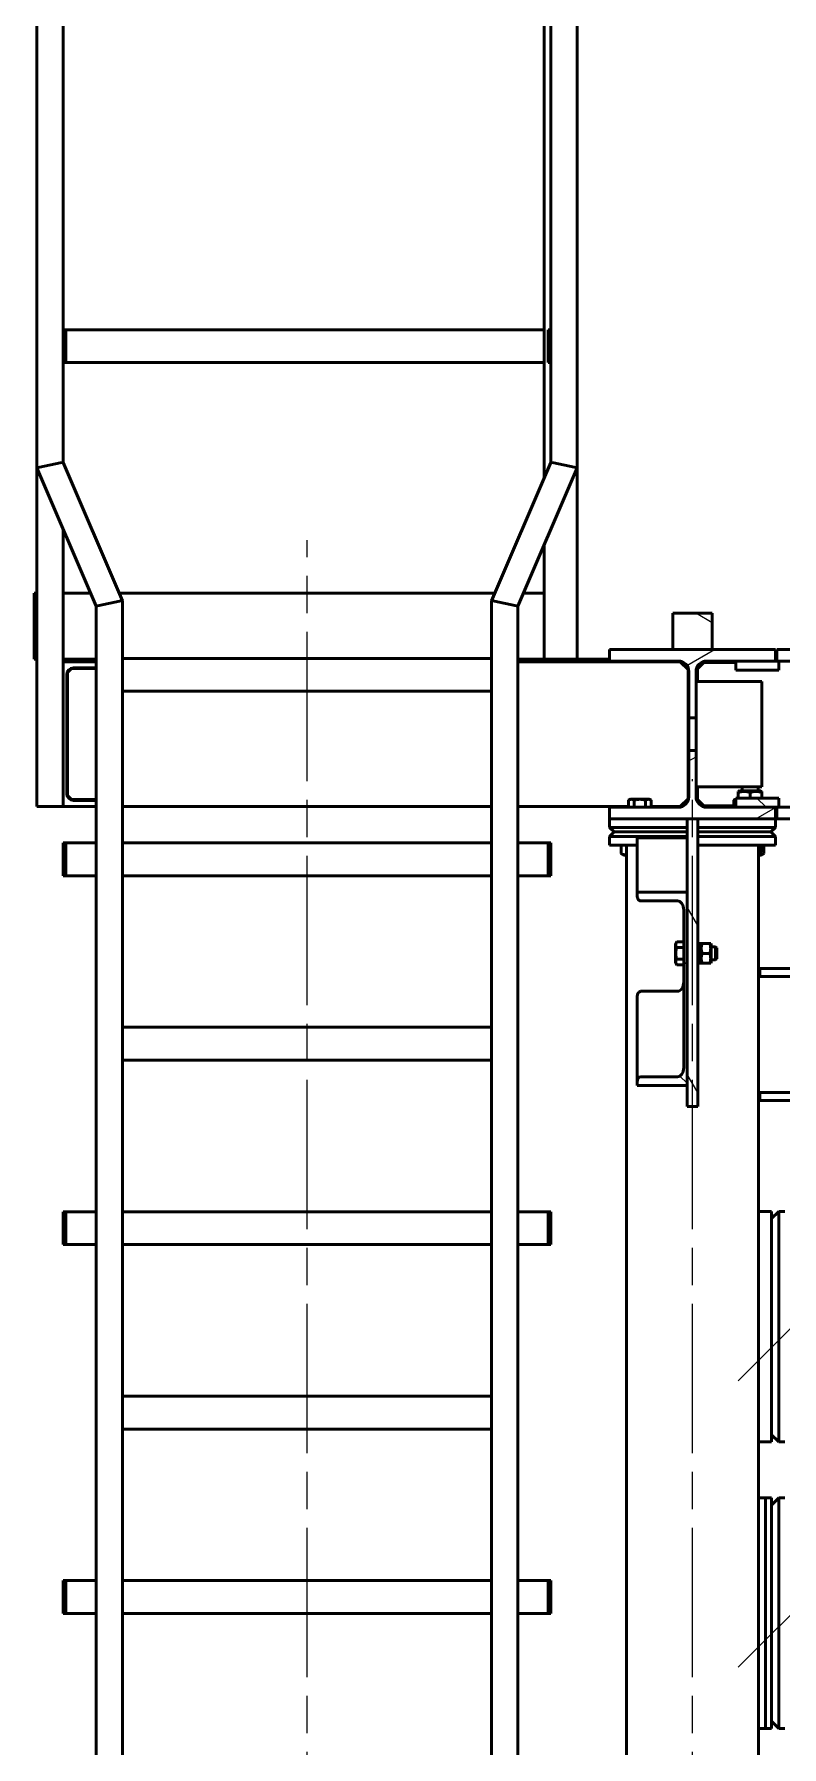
# Model space of a CAD drawing. Header units: millimetres. Extents: x 0 to 25230, y 0 to 17820.
# Drawn here: x 9202 to 10052, y 5060 to 7010 of the extents above; entities that cross this region are included whole.
import ezdxf

# ---------------------------------------------------------------- set-up
doc = ezdxf.new("R2010")
doc.units = ezdxf.units.MM
doc.header["$LTSCALE"] = 30
doc.linetypes.add('CHAIN', pattern=[0.7087, 0.4724, -0.0591, 0.1181, -0.0591])
for name, color, linetype, lineweight in [('Видимый контур (ГОСТ)', 7, 'Continuous', 50), ('Осевая линия (ГОСТ)', 7, 'Continuous', 25), ('Штриховка (ГОСТ)', 7, 'Continuous', 18)]:
    doc.layers.add(name, color=color, linetype=linetype, lineweight=lineweight)
pattern_1 = [(30, (0, 0), (-47.625, 82.4889), [])]
pattern_2 = [(150.0002, (0, 0), (-47.62465, -82.4891), [])]
pattern_3 = [(45, (0, 0), (-67.3519, 67.3519), [])]
pattern_4 = [(135.0002, (0, 0), (-67.3517, -67.3522), [])]
pattern_5 = [(120.0002, (0, 0), (-82.4888, -47.62525), [])]

msp = doc.modelspace()

# ---------------------------------------------------------------- hatches: boundary and pattern name
at = {"layer": 'Штриховка (ГОСТ)'}
h = msp.add_hatch(dxfattribs=at)
h.set_pattern_fill('ANSI31', color=256, scale=762, angle=75.0001754, style=0)
h.set_pattern_definition(pattern_5)
h.paths.add_polyline_path([(9234.5538, 6636.1934), (9237.5538, 6636.1934), (9237.5538, 6673.6934), (9234.5538, 6673.6934)])
h = msp.add_hatch(dxfattribs=at)
h.set_pattern_fill('ANSI31', color=256, scale=762, angle=75.0001754, style=0)
h.set_pattern_definition(pattern_5)
h.paths.add_polyline_path([(9786.5538, 6673.6934), (9786.5538, 6636.1934), (9789.5538, 6636.1934), (9789.5538, 6673.6934)])
h = msp.add_hatch(dxfattribs=at)
h.set_pattern_fill('ANSI31', color=256, scale=762, angle=105.0002455, style=0)
h.set_pattern_definition(pattern_2)
h.paths.add_polyline_path([(9928.3042, 6309.5684), (9973.3042, 6309.5684), (9973.3042, 6350.8184), (9928.3042, 6350.8184)])
h = msp.add_hatch(dxfattribs=at)
h.set_pattern_fill('ANSI31', color=256, scale=762, angle=-14.9999778, style=0)
h.set_pattern_definition(pattern_1)
edge = h.paths.add_edge_path()
edge.add_line((9946.6792, 6231.9434), (9954.9292, 6231.9434))
edge.add_line((9954.9292, 6231.9434), (9954.9292, 6284.4434))
edge.add_ellipse((9966.9292, 6284.4434), major_axis=(0, 12), ratio=1, start_angle=0, end_angle=90, ccw=False)
edge.add_line((9966.9292, 6296.4434), (10000.3042, 6296.4434))
edge.add_line((10000.3042, 6296.4434), (10045.3042, 6296.4434))
edge.add_line((10045.3042, 6296.4434), (10045.3042, 6309.5684))
edge.add_line((10045.3042, 6309.5684), (9856.3042, 6309.5684))
edge.add_line((9856.3042, 6309.5684), (9856.3042, 6296.4434))
edge.add_line((9856.3042, 6296.4434), (9934.6792, 6296.4434))
edge.add_ellipse((9934.6792, 6284.4434), major_axis=(12, 0), ratio=1, start_angle=0, end_angle=90, ccw=False)
edge.add_line((9946.6792, 6284.4434), (9946.6792, 6231.9434))
h = msp.add_hatch(dxfattribs=at)
h.set_pattern_fill('ANSI31', color=256, scale=762, style=0)
h.set_pattern_definition(pattern_3)
h.paths.add_polyline_path([(10000.3042, 6296.4434), (10000.3042, 6285.9434), (10049.0542, 6285.9434), (10049.0542, 6296.4434), (10045.3042, 6296.4434)])
h = msp.add_hatch(dxfattribs=at)
h.set_pattern_fill('ANSI31', color=256, scale=762, angle=-14.9999778, style=0)
h.set_pattern_definition(pattern_1)
edge = h.paths.add_edge_path()
edge.add_line((10045.3042, 6116.8184), (10045.3042, 6129.9434))
edge.add_line((10045.3042, 6129.9434), (10000.3042, 6129.9434))
edge.add_line((10000.3042, 6129.9434), (9966.9292, 6129.9434))
edge.add_ellipse((9966.9292, 6141.9434), major_axis=(-12, 0), ratio=1, start_angle=0, end_angle=90, ccw=False)
edge.add_line((9954.9292, 6141.9434), (9954.9292, 6194.4434))
edge.add_line((9954.9292, 6194.4434), (9946.6792, 6194.4434))
edge.add_line((9946.6792, 6194.4434), (9946.6792, 6141.9434))
edge.add_ellipse((9934.6792, 6141.9434), major_axis=(0, -12), ratio=1, start_angle=0, end_angle=90, ccw=False)
edge.add_line((9934.6792, 6129.9434), (9856.3042, 6129.9434))
edge.add_line((9856.3042, 6129.9434), (9856.3042, 6116.8184))
edge.add_line((9856.3042, 6116.8184), (9944.8042, 6116.8184))
edge.add_line((9944.8042, 6116.8184), (9956.8042, 6116.8184))
edge.add_line((9956.8042, 6116.8184), (10045.3042, 6116.8184))
h = msp.add_hatch(dxfattribs=at)
h.set_pattern_fill('ANSI31', color=256, scale=762, angle=90.0002105, style=0)
h.set_pattern_definition(pattern_4)
h.paths.add_polyline_path([(10000.3042, 6140.4434), (10000.3042, 6129.9434), (10045.3042, 6129.9434), (10049.0542, 6129.9434), (10049.0542, 6140.4434)])
h = msp.add_hatch(dxfattribs=at)
h.set_pattern_fill('ANSI31', color=256, scale=762, angle=75.0001754, style=0)
h.set_pattern_definition(pattern_5)
h.paths.add_polyline_path([(9956.8042, 5789.0684), (9956.8042, 6116.8184), (9944.8042, 6116.8184), (9944.8042, 5789.0684)])
h = msp.add_hatch(dxfattribs=at)
h.set_pattern_fill('ANSI31', color=256, scale=762, angle=-14.9999778, style=0)
h.set_pattern_definition(pattern_1)
h.paths.add_polyline_path([(9234.5538, 6051.9434), (9237.5538, 6051.9434), (9237.5538, 6089.4434), (9234.5538, 6089.4434)])
h = msp.add_hatch(dxfattribs=at)
h.set_pattern_fill('ANSI31', color=256, scale=762, angle=-14.9999778, style=0)
h.set_pattern_definition(pattern_1)
h.paths.add_polyline_path([(9786.5538, 6089.4434), (9786.5538, 6051.9434), (9789.5538, 6051.9434), (9789.5538, 6089.4434)])
h = msp.add_hatch(dxfattribs=at)
h.set_pattern_fill('ANSI31', color=256, scale=762, angle=90.0002105, style=0)
h.set_pattern_definition(pattern_4)
edge = h.paths.add_edge_path()
edge.add_line((9940.9042, 6012.825), (9940.9042, 5833.5723))
edge.add_ellipse((9933.7792, 5833.5723), major_axis=(0, -10.4472), ratio=0.68199836, start_angle=0, end_angle=90, ccw=False)
edge.add_line((9933.7792, 5823.1251), (9891.9292, 5823.1251))
edge.add_ellipse((9891.9292, 5817.0767), major_axis=(0, -6.0484), ratio=0.68199836, start_angle=180, end_angle=270)
edge.add_line((9887.8042, 5817.0767), (9887.8042, 5813.2277))
edge.add_line((9887.8042, 5813.2277), (9944.8042, 5813.2277))
edge.add_line((9944.8042, 5813.2277), (9944.8042, 5910.4771))
edge.add_line((9944.8042, 5910.4771), (9944.8042, 5956.119))
edge.add_line((9944.8042, 5956.119), (9944.8042, 5970.2011))
edge.add_line((9944.8042, 5970.2011), (9944.8042, 5971.119))
edge.add_line((9944.8042, 5971.119), (9944.8042, 6033.1696))
edge.add_line((9944.8042, 6033.1696), (9887.8042, 6033.1696))
edge.add_line((9887.8042, 6033.1696), (9887.8042, 6029.3206))
edge.add_ellipse((9891.9292, 6029.3206), major_axis=(0, 6.0484), ratio=0.68199836, start_angle=90, end_angle=180)
edge.add_line((9891.9292, 6023.2722), (9933.7792, 6023.2722))
edge.add_ellipse((9933.7792, 6012.825), major_axis=(0, 10.4472), ratio=0.68199836, start_angle=270, end_angle=360, ccw=False)
h = msp.add_hatch(dxfattribs=at)
h.set_pattern_fill('ANSI31', color=256, scale=762, angle=105.0002455, style=0)
h.set_pattern_definition(pattern_2)
h.paths.add_polyline_path([(9234.5538, 5631.9434), (9237.5538, 5631.9434), (9237.5538, 5669.4434), (9234.5538, 5669.4434)])
h = msp.add_hatch(dxfattribs=at)
h.set_pattern_fill('ANSI31', color=256, scale=762, angle=105.0002455, style=0)
h.set_pattern_definition(pattern_2)
h.paths.add_polyline_path([(9786.5538, 5669.4434), (9786.5538, 5631.9434), (9789.5538, 5631.9434), (9789.5538, 5669.4434)])
h = msp.add_hatch(dxfattribs=at)
h.set_pattern_fill('ANSI31', color=256, scale=762, style=0)
h.set_pattern_definition(pattern_3)
h.paths.add_polyline_path([(9234.5538, 5211.9434), (9237.5538, 5211.9434), (9237.5538, 5249.4434), (9234.5538, 5249.4434)])
h = msp.add_hatch(dxfattribs=at)
h.set_pattern_fill('ANSI31', color=256, scale=762, style=0)
h.set_pattern_definition(pattern_3)
h.paths.add_polyline_path([(9786.5538, 5249.4434), (9786.5538, 5211.9434), (9789.5538, 5211.9434), (9789.5538, 5249.4434)])

# ---------------------------------------------------------------- linework, layer by layer
at = {"layer": 'Видимый контур (ГОСТ)'}
for p, q in [((9204.5542, 7123.6934), (9204.5542, 6516.4876)), ((9819.5538, 7123.6934), (9819.5538, 6516.4896)), ((9819.5542, 6298.6934), (9819.5542, 7123.6934)), ((9234.5542, 7086.1934), (9234.5542, 6673.6934)), ((9782.0542, 6673.6934), (9782.0542, 7086.1934)), ((9789.5538, 7086.1934), (9789.5538, 6673.6934)), ((9237.5538, 6673.6934), (9234.5538, 6673.6934)), ((9234.5538, 6673.6934), (9234.5538, 6636.1934)), ((9782.0542, 6673.6934), (9237.5538, 6673.6934)), ((9237.5538, 6636.1934), (9237.5538, 6673.6934)), ((9782.0542, 6670.3184), (9782.0542, 6673.6934)), ((9782.0542, 6670.3184), (9782.0542, 6639.5684)), ((9786.5538, 6673.6934), (9786.5538, 6636.1934)), ((9789.5538, 6673.6934), (9786.5538, 6673.6934)), ((9789.5538, 6636.1934), (9789.5538, 6673.6934)), ((9234.5538, 6636.1934), (9237.5538, 6636.1934)), ((9234.5542, 6636.1934), (9234.5542, 6522.6454)), ((9782.0542, 6636.1934), (9237.5538, 6636.1934)), ((9782.0542, 6636.1934), (9782.0542, 6639.5684)), ((9782.0542, 6505.1481), (9782.0542, 6636.1934)), ((9786.5538, 6636.1934), (9789.5538, 6636.1934)), ((9789.5538, 6636.1934), (9789.5538, 6522.6473)), ((9204.5542, 6516.4876), (9207.9292, 6517.1804)), ((9207.9292, 6517.1804), (9204.5542, 6516.4876)), ((9204.5542, 6130.6934), (9204.5542, 6516.4876)), ((9204.5542, 6516.4876), (9272.0542, 6358.9895)), ((9231.1792, 6521.9527), (9207.9292, 6517.1804)), ((9207.9292, 6517.1804), (9231.1792, 6521.9527)), ((9231.1792, 6521.9527), (9234.5542, 6522.6454)), ((9234.5542, 6522.6454), (9231.1792, 6521.9527)), ((9234.5542, 6522.6454), (9302.0542, 6365.1474)), ((9789.5538, 6522.6473), (9722.0542, 6365.1473)), ((9819.5538, 6516.4896), (9752.0542, 6358.9896)), ((9792.9288, 6521.9546), (9789.5538, 6522.6473)), ((9789.5538, 6522.6473), (9792.9288, 6521.9546)), ((9792.9288, 6521.9546), (9816.1788, 6517.1823)), ((9816.1788, 6517.1823), (9792.9288, 6521.9546)), ((9819.5538, 6516.4896), (9816.1788, 6517.1823)), ((9816.1788, 6517.1823), (9819.5538, 6516.4896)), ((9234.5542, 6295.6934), (9234.5542, 6446.4885)), ((9782.0542, 6298.6934), (9782.0542, 6428.99)), ((9203.0542, 6373.6934), (9201.5542, 6373.6934)), ((9201.5542, 6298.6934), (9201.5542, 6373.6934)), ((9203.0542, 6298.6934), (9203.0542, 6373.6934)), ((9204.5542, 6373.6934), (9203.0542, 6373.6934)), ((9234.5542, 6373.6934), (9265.7524, 6373.6934)), ((9275.4292, 6359.6823), (9272.0542, 6358.9895)), ((9272.0542, 6358.9895), (9275.4292, 6359.6823)), ((9272.0542, 3174.5684), (9272.0542, 6358.9895)), ((9275.4292, 6359.6823), (9298.6792, 6364.4546)), ((9298.6792, 6364.4546), (9275.4292, 6359.6823)), ((9298.3915, 6373.6934), (9725.7168, 6373.6934)), ((9302.054, 6365.1473), (9298.6792, 6364.4546)), ((9298.6792, 6364.4546), (9302.054, 6365.1473)), ((9302.054, 6365.1473), (9302.0542, 6365.1474)), ((9302.054, 6365.1473), (9302.0542, 6365.1473)), ((9302.0542, 3174.5684), (9302.0542, 6365.1473)), ((9725.4292, 6364.4546), (9722.0542, 6365.1473)), ((9722.0542, 6365.1473), (9725.4292, 6364.4546)), ((9722.0542, 3174.5684), (9722.0542, 6365.1473)), ((9725.4292, 6364.4546), (9748.6792, 6359.6823)), ((9748.6792, 6359.6823), (9725.4292, 6364.4546)), ((9752.0542, 6358.9896), (9748.6792, 6359.6823)), ((9748.6792, 6359.6823), (9752.0542, 6358.9896)), ((9752.0542, 3174.5684), (9752.0542, 6358.9896)), ((9758.3558, 6373.6934), (9782.0542, 6373.6934)), ((9973.3042, 6350.8184), (9928.3042, 6350.8184)), ((9928.3042, 6350.8184), (9928.3042, 6309.5684)), ((9973.3042, 6309.5684), (9973.3042, 6350.8184)), ((9203.0542, 6298.6934), (9201.5542, 6298.6934)), ((9204.5542, 6298.6934), (9203.0542, 6298.6934)), ((9234.5542, 6298.6934), (9237.5542, 6298.6934)), ((9237.5542, 6298.6934), (9272.0542, 6298.6934)), ((9237.5542, 6295.6934), (9237.5542, 6298.6934)), ((9722.0542, 6299.4434), (9302.0542, 6299.4434)), ((9752.0542, 6298.6934), (9856.3042, 6298.6934)), ((10045.3042, 6309.5684), (9856.3042, 6309.5684)), ((9856.3042, 6309.5684), (9856.3042, 6296.4434)), ((9928.3042, 6309.5684), (9973.3042, 6309.5684)), ((10045.3042, 6296.4434), (10045.3042, 6309.5684)), ((10046.8042, 6309.5684), (10046.8042, 6296.4434)), ((10138.3042, 6309.5684), (10046.8042, 6309.5684)), ((9234.5542, 6130.6934), (9234.5542, 6295.6934)), ((9234.5542, 6295.6934), (9272.0542, 6295.6934)), ((9238.6042, 6281.0684), (9238.6042, 6145.3184)), ((9243.9292, 6287.7434), (9239.4292, 6283.2434)), ((9239.4292, 6283.2434), (9239.4292, 6143.1434)), ((9272.0542, 6287.7434), (9243.9292, 6287.7434)), ((9272.0542, 6288.5684), (9246.1042, 6288.5684)), ((9936.9292, 6295.6934), (9752.0542, 6295.6934)), ((9856.3042, 6295.6934), (9856.3042, 6296.4434)), ((9856.3042, 6296.4434), (9934.6792, 6296.4434)), ((9945.9292, 6286.6934), (9936.9292, 6295.6934)), ((9945.9292, 6286.6934), (9945.9292, 6139.6934)), ((9946.6792, 6284.4434), (9946.6792, 6231.9434)), ((9954.9292, 6231.9434), (9954.9292, 6284.4434)), ((9963.9292, 6294.9434), (9956.4292, 6287.4434)), ((9956.4292, 6284.4434), (9956.4292, 6287.4434)), ((9956.4292, 6273.1934), (9956.4292, 6284.4434)), ((10000.3042, 6294.9434), (9963.9292, 6294.9434)), ((9966.9292, 6296.4434), (10045.3042, 6296.4434)), ((10000.3042, 6296.4434), (10000.3042, 6285.9434)), ((10049.0542, 6296.4434), (10000.3042, 6296.4434)), ((10000.3042, 6285.9434), (10049.0542, 6285.9434)), ((10138.3042, 6296.4434), (10049.0542, 6296.4434)), ((10049.0542, 6285.9434), (10049.0542, 6296.4434)), ((9722.0542, 6261.9434), (9302.0542, 6261.9434)), ((9954.9292, 6273.1934), (10029.9292, 6273.1934)), ((10029.9292, 6273.1934), (10029.9292, 6153.1934)), ((9946.6792, 6231.9434), (9954.9292, 6231.9434)), ((9946.6792, 6194.4434), (9946.6792, 6231.9434)), ((9954.9292, 6231.9434), (9954.9292, 6194.4434)), ((9954.9292, 6194.4434), (9946.6792, 6194.4434)), ((9946.6792, 6194.4434), (9946.6792, 6141.9434)), ((9954.9292, 6141.9434), (9954.9292, 6194.4434)), ((9239.4292, 6143.1434), (9243.9292, 6138.6434)), ((9954.9292, 6153.1934), (10029.9292, 6153.1934)), ((9956.4292, 6141.9434), (9956.4292, 6153.1934)), ((9956.4292, 6138.9434), (9956.4292, 6141.9434)), ((10004.2792, 6148.6934), (10002.9292, 6147.914)), ((10002.9292, 6146.7082), (10002.9292, 6147.914)), ((10002.9292, 6146.7082), (10002.9292, 6140.4434)), ((10028.5792, 6148.6934), (10004.2792, 6148.6934)), ((10007.4292, 6148.6934), (10007.4292, 6153.1934)), ((10016.4292, 6146.7082), (10016.4292, 6140.4434)), ((10025.4292, 6148.6934), (10025.4292, 6153.1934)), ((10028.5792, 6148.6934), (10029.9292, 6147.914)), ((10029.9292, 6147.914), (10029.9292, 6146.7082)), ((10029.9292, 6146.7082), (10029.9292, 6140.4434)), ((9204.5542, 6130.6934), (9207.9292, 6130.6934)), ((9231.1792, 6130.6934), (9207.9292, 6130.6934)), ((9231.1792, 6130.6934), (9234.5542, 6130.6934)), ((9272.0542, 6130.6934), (9234.5542, 6130.6934)), ((9243.9292, 6138.6434), (9272.0542, 6138.6434)), ((9246.1042, 6137.8184), (9272.0542, 6137.8184)), ((9722.0542, 6130.6934), (9302.0542, 6130.6934)), ((9877.8138, 6130.6934), (9752.0542, 6130.6934)), ((9934.6792, 6129.9434), (9856.3042, 6129.9434)), ((9856.3042, 6129.9434), (9856.3042, 6116.8184)), ((9871.4917, 6130.6934), (9871.4917, 6129.9434)), ((9880.1167, 6139.3184), (9877.8138, 6137.9889)), ((9877.8138, 6137.9889), (9877.8138, 6129.9434)), ((9880.1167, 6139.3184), (9901.4917, 6139.3184)), ((9884.309, 6137.9889), (9884.309, 6129.9434)), ((9897.2994, 6137.9889), (9897.2994, 6129.9434)), ((9901.4917, 6139.3184), (9903.7945, 6137.9889)), ((9903.7945, 6137.9889), (9903.7945, 6129.9434)), ((9936.9292, 6130.6934), (9903.7945, 6130.6934)), ((9936.9292, 6130.6934), (9945.9292, 6139.6934)), ((9956.4292, 6138.9434), (9963.9292, 6131.4434)), ((9963.9292, 6131.4434), (9997.8138, 6131.4434)), ((10045.3042, 6129.9434), (9966.9292, 6129.9434)), ((10000.1167, 6139.3184), (9997.8138, 6137.9889)), ((9997.8138, 6137.9889), (9997.8138, 6129.9434)), ((10000.1167, 6139.3184), (10000.3042, 6139.3184)), ((10000.3042, 6140.4434), (10000.3042, 6129.9434)), ((10049.0542, 6140.4434), (10000.3042, 6140.4434)), ((10000.3042, 6129.9434), (10049.0542, 6129.9434)), ((10045.3042, 6116.8184), (10045.3042, 6129.9434)), ((10046.8042, 6129.9434), (10046.8042, 6116.8184)), ((10049.0542, 6129.9434), (10049.0542, 6140.4434)), ((10138.3042, 6129.9434), (10049.0542, 6129.9434)), ((9856.3042, 6116.8184), (10045.3042, 6116.8184)), ((9856.3042, 6116.8184), (9856.3042, 6107.0684)), ((9944.8042, 6107.0684), (9856.3042, 6107.0684)), ((9861.5542, 6101.8184), (9856.3042, 6107.0684)), ((9956.8042, 6116.8184), (9944.8042, 6116.8184)), ((9944.8042, 6116.8184), (9944.8042, 5789.0684)), ((9956.8042, 5789.0684), (9956.8042, 6116.8184)), ((10045.3042, 6107.0684), (9956.8042, 6107.0684)), ((10040.0542, 6101.8184), (10045.3042, 6107.0684)), ((10045.3042, 6116.8184), (10045.3042, 6107.0684)), ((10138.3042, 6116.8184), (10046.8042, 6116.8184)), ((9237.5538, 6089.4434), (9234.5538, 6089.4434)), ((9234.5538, 6089.4434), (9234.5538, 6051.9434)), ((9237.5538, 6051.9434), (9237.5538, 6089.4434)), ((9237.5542, 6089.4434), (9272.0542, 6089.4434)), ((9237.5542, 6089.4434), (9237.5542, 6086.0684)), ((9237.5542, 6055.3184), (9237.5542, 6086.0684)), ((9722.0542, 6089.4434), (9302.0542, 6089.4434)), ((9786.5538, 6089.4434), (9752.0542, 6089.4434)), ((9786.5538, 6089.4434), (9786.5538, 6051.9434)), ((9789.5538, 6089.4434), (9786.5538, 6089.4434)), ((9789.5538, 6051.9434), (9789.5538, 6089.4434)), ((9861.5542, 6101.8184), (9856.3042, 6096.5684)), ((9856.3042, 6096.5684), (9944.8042, 6096.5684)), ((9856.3042, 6086.8184), (9856.3042, 6096.5684)), ((9856.3042, 6086.8184), (9887.8042, 6086.8184)), ((9944.8042, 6101.8184), (9861.5542, 6101.8184)), ((9861.5542, 6101.8184), (9944.8042, 6101.8184)), ((9869.5907, 6077.1639), (9869.5907, 6086.8184)), ((9875.8042, 3174.5684), (9875.8042, 6086.8184)), ((9944.8042, 6095.1263), (9887.8042, 6095.1263)), ((9887.8042, 6033.1696), (9887.8042, 6095.1263)), ((10040.0542, 6101.8184), (9956.8042, 6101.8184)), ((9956.8042, 6101.8184), (10040.0542, 6101.8184)), ((9956.8042, 6096.5684), (10045.3042, 6096.5684)), ((9956.8042, 6086.8184), (10045.3042, 6086.8184)), ((10025.8042, 3174.5684), (10025.8042, 6086.8184)), ((10029.4195, 6078.773), (10029.4195, 6086.8184)), ((10032.0176, 6077.1639), (10032.0176, 6086.8184)), ((10040.0542, 6101.8184), (10045.3042, 6096.5684)), ((10045.3042, 6086.8184), (10045.3042, 6096.5684)), ((9872.3542, 6075.5684), (9869.5907, 6077.1639)), ((9875.8042, 6075.5684), (9872.3542, 6075.5684)), ((10027.1167, 6077.4434), (10025.8042, 6077.4434)), ((10029.2542, 6075.5684), (10025.8042, 6075.5684)), ((10027.1167, 6077.4434), (10029.4195, 6078.773)), ((10029.2542, 6075.5684), (10032.0176, 6077.1639)), ((9234.5538, 6051.9434), (9237.5538, 6051.9434)), ((9237.5542, 6055.3184), (9237.5542, 6051.9434)), ((9237.5542, 6051.9434), (9272.0542, 6051.9434)), ((9722.0542, 6051.9434), (9302.0542, 6051.9434)), ((9786.5538, 6051.9434), (9752.0542, 6051.9434)), ((9786.5538, 6051.9434), (9789.5538, 6051.9434)), ((9944.8042, 6033.1696), (9887.8042, 6033.1696)), ((9887.8042, 6033.1696), (9887.8042, 6029.3206)), ((9944.8042, 5813.2277), (9944.8042, 6033.1696)), ((9891.9292, 6023.2722), (9933.7792, 6023.2722)), ((9940.9042, 6012.825), (9940.9042, 5833.5723)), ((9931.5292, 5974.3065), (9932.8587, 5976.6093)), ((9931.5292, 5952.9315), (9931.5292, 5974.3065)), ((9932.8587, 5976.6093), (9940.9042, 5976.6093)), ((9932.8587, 5970.1141), (9940.9042, 5970.1141)), ((9956.8042, 5974.6815), (9960.1792, 5974.6815)), ((9960.1792, 5973.744), (9960.8287, 5974.869)), ((9960.1792, 5974.6815), (9960.1792, 5952.7214)), ((9960.8287, 5974.869), (9961.8335, 5974.869)), ((9970.5248, 5974.869), (9961.8335, 5974.869)), ((9970.5248, 5974.869), (9971.5296, 5974.869)), ((9972.1792, 5973.744), (9971.5296, 5974.869)), ((9972.1792, 5953.494), (9972.1792, 5973.744)), ((9972.1792, 5971.119), (9977.1542, 5971.119)), ((9977.1542, 5956.119), (9977.1542, 5971.119)), ((9978.4042, 5969.869), (9977.1542, 5971.119)), ((9978.4042, 5969.869), (9978.4042, 5957.369)), ((9931.5292, 5952.9315), (9932.8587, 5950.6286)), ((9932.8587, 5957.1238), (9940.9042, 5957.1238)), ((9932.8587, 5950.6286), (9940.9042, 5950.6286)), ((9958.6587, 5952.5565), (9960.1792, 5952.5565)), ((9960.1792, 5953.494), (9960.8287, 5952.369)), ((9960.1792, 5952.7214), (9960.1792, 5952.5703)), ((9960.1792, 5952.5703), (9960.1792, 5952.5565)), ((9961.8335, 5952.369), (9960.8287, 5952.369)), ((9970.5248, 5963.619), (9961.8335, 5963.619)), ((9970.5248, 5952.369), (9961.8335, 5952.369)), ((9971.5296, 5952.369), (9970.5248, 5952.369)), ((9972.1792, 5953.494), (9971.5296, 5952.369)), ((9972.1792, 5956.119), (9977.1542, 5956.119)), ((9978.4042, 5957.369), (9977.1542, 5956.119)), ((10025.8042, 5946.1934), (10027.3042, 5946.1934)), ((10027.3042, 5937.1934), (10025.8042, 5937.1934)), ((10027.3042, 5946.1934), (10027.3042, 5937.1934)), ((10138.3042, 5946.1934), (10027.3042, 5946.1934)), ((10138.3042, 5937.1934), (10027.3042, 5937.1934)), ((9887.8042, 5817.0767), (9887.8042, 5914.3261)), ((9933.7792, 5920.3745), (9891.9292, 5920.3745)), ((9722.0542, 5879.4434), (9302.0542, 5879.4434)), ((9722.0542, 5841.9434), (9302.0542, 5841.9434)), ((9887.8042, 5817.0767), (9887.8042, 5813.2277)), ((9887.8042, 5813.2277), (9944.8042, 5813.2277)), ((9933.7792, 5823.1251), (9891.9292, 5823.1251)), ((10025.8042, 5805.1934), (10027.3042, 5805.1934)), ((10027.3042, 5796.1934), (10025.8042, 5796.1934)), ((10027.3042, 5805.1934), (10027.3042, 5796.1934)), ((10138.3042, 5805.1934), (10027.3042, 5805.1934)), ((10138.3042, 5796.1934), (10027.3042, 5796.1934)), ((9944.8042, 5789.0684), (9956.8042, 5789.0684)), ((9237.5538, 5669.4434), (9234.5538, 5669.4434)), ((9234.5538, 5669.4434), (9234.5538, 5631.9434)), ((9237.5538, 5631.9434), (9237.5538, 5669.4434)), ((9237.5542, 5669.4434), (9272.0542, 5669.4434)), ((9237.5542, 5669.4434), (9237.5542, 5666.0684)), ((9237.5542, 5635.3184), (9237.5542, 5666.0684)), ((9722.0542, 5669.4434), (9302.0542, 5669.4434)), ((9786.5538, 5669.4434), (9752.0542, 5669.4434)), ((9786.5538, 5669.4434), (9786.5538, 5631.9434)), ((9789.5538, 5669.4434), (9786.5538, 5669.4434)), ((9789.5538, 5631.9434), (9789.5538, 5669.4434)), ((10040.8042, 5669.8184), (10025.8042, 5669.8184)), ((10040.8042, 5661.5684), (10049.0542, 5669.8184)), ((10040.8042, 5669.8184), (10040.8042, 5407.3184)), ((10049.0542, 5407.3184), (10049.0542, 5669.8184)), ((10055.8042, 5669.8184), (10049.0542, 5669.8184)), ((9237.5542, 5635.3184), (9237.5542, 5631.9434)), ((9234.5538, 5631.9434), (9237.5538, 5631.9434)), ((9237.5542, 5631.9434), (9272.0542, 5631.9434)), ((9722.0542, 5631.9434), (9302.0542, 5631.9434)), ((9786.5538, 5631.9434), (9752.0542, 5631.9434)), ((9786.5538, 5631.9434), (9789.5538, 5631.9434)), ((9722.0542, 5459.4434), (9302.0542, 5459.4434)), ((9722.0542, 5421.9434), (9302.0542, 5421.9434)), ((10040.8042, 5407.3184), (10025.8042, 5407.3184)), ((10040.8042, 5415.5684), (10049.0542, 5407.3184)), ((10055.8042, 5407.3184), (10049.0542, 5407.3184)), ((10034.0542, 5343.5684), (10025.8042, 5343.5684)), ((10034.0542, 5081.0684), (10034.0542, 5343.5684)), ((10040.8042, 5343.5684), (10034.0542, 5343.5684)), ((10040.8042, 5343.5684), (10040.8042, 5081.0684)), ((10040.8042, 5335.3184), (10049.0542, 5343.5684)), ((10049.0542, 5081.0684), (10049.0542, 5343.5684)), ((10055.8042, 5343.5684), (10049.0542, 5343.5684)), ((9237.5538, 5249.4434), (9234.5538, 5249.4434)), ((9234.5538, 5249.4434), (9234.5538, 5211.9434)), ((9237.5538, 5211.9434), (9237.5538, 5249.4434)), ((9237.5542, 5249.4434), (9272.0542, 5249.4434)), ((9237.5542, 5249.4434), (9237.5542, 5246.0684)), ((9237.5542, 5215.3184), (9237.5542, 5246.0684)), ((9722.0542, 5249.4434), (9302.0542, 5249.4434)), ((9786.5538, 5249.4434), (9752.0542, 5249.4434)), ((9786.5538, 5249.4434), (9786.5538, 5211.9434)), ((9789.5538, 5249.4434), (9786.5538, 5249.4434)), ((9789.5538, 5211.9434), (9789.5538, 5249.4434)), ((9234.5538, 5211.9434), (9237.5538, 5211.9434)), ((9237.5542, 5215.3184), (9237.5542, 5211.9434)), ((9237.5542, 5211.9434), (9272.0542, 5211.9434)), ((9722.0542, 5211.9434), (9302.0542, 5211.9434)), ((9786.5538, 5211.9434), (9752.0542, 5211.9434)), ((9786.5538, 5211.9434), (9789.5538, 5211.9434)), ((10040.8042, 5089.3184), (10049.0542, 5081.0684)), ((10025.8042, 5081.0684), (10034.0542, 5081.0684)), ((10040.8042, 5081.0684), (10034.0542, 5081.0684)), ((10055.8042, 5081.0684), (10049.0542, 5081.0684))]:
    msp.add_line(p, q, dxfattribs=at)
for centre, radius, start, end in [((9246.1042, 6281.0684), 7.5, 90, 180), ((9934.6792, 6284.4434), 12, 0, 90), ((9966.9292, 6284.4434), 12, 90, 180), ((9246.1042, 6145.3184), 7.5, 180, 270), ((9934.6792, 6141.9434), 12, 270, 0), ((9966.9292, 6141.9434), 12, 180, 270)]:
    msp.add_arc(centre, radius, start, end, dxfattribs=at)
for centre, major_axis, ratio, start_param, end_param in [((9885.1792, 6131.9707), (0, 37.6061), 0.363970234, 1.604767308, 1.624730493), ((9885.1792, 6136.9162), (0, 37.6061), 0.363970234, 1.737032204, 1.757290365), ((9891.9292, 6029.3206), (0, 6.0484), 0.68199836, 1.570796327, 3.141592654), ((9933.7792, 6012.825), (0, 10.4472), 0.68199836, 4.71238898, 6.283185307), ((9954.9496, 5963.619), (-30.394, 0), 0.363970234, 1.631851201, 1.743715499), ((9958.6587, 5963.619), (-30.394, 0), 0.363970234, 1.509741452, 1.620842032), ((9933.7792, 5930.8217), (0, -10.4472), 0.68199836, 0, 1.570796327), ((9891.9292, 5914.3261), (0, -6.0484), 0.68199836, 3.141592654, 4.71238898), ((9933.7792, 5833.5723), (0, -10.4472), 0.68199836, 0, 1.570796327), ((9891.9292, 5817.0767), (0, -6.0484), 0.68199836, 3.141592654, 4.71238898)]:
    msp.add_ellipse(centre, major_axis=major_axis, ratio=ratio, start_param=start_param, end_param=end_param, dxfattribs=at)
for points, weights in [([(10016.4292, 6146.7082), (10009.6792, 6148.9582), (10002.9292, 6146.7082)], [1, 1.15470053838, 1]), ([(10029.9292, 6146.7082), (10023.1792, 6148.9582), (10016.4292, 6146.7082)], [1, 1.15470053838, 1]), ([(9877.8138, 6137.9889), (9881.0614, 6139.8639), (9884.309, 6137.9889)], [1.16025403784, 1.33974596216, 1.16025403784]), ([(9884.309, 6137.9889), (9890.8042, 6139.8639), (9897.2994, 6137.9889)], [1.16025403784, 1.33974596216, 1.16025403784]), ([(9897.2994, 6137.9889), (9900.547, 6139.8639), (9903.7945, 6137.9889)], [1.16025403784, 1.33974596216, 1.16025403784]), ([(9997.8138, 6137.9889), (9999.1428, 6138.7562), (10000.3042, 6138.9351)], [1.16025403784, 1.2275573351, 1.24438778976]), ([(9875.8042, 6076.4043), (9872.8343, 6075.2912), (9869.5907, 6077.1639)], [1.21521936297, 1.30586968529, 1.16025403784]), ([(10029.4195, 6078.773), (10027.484, 6077.6555), (10025.8042, 6077.7821)], [1.16025403784, 1.26093808949, 1.24866688374]), ([(10032.0176, 6077.1639), (10028.774, 6075.2912), (10025.8042, 6076.4043)], [1.16025403784, 1.30586968529, 1.21521936297]), ([(9932.8587, 5970.1141), (9930.9837, 5973.3617), (9932.8587, 5976.6093)], [1.16025403784, 1.33974596216, 1.16025403784]), ([(9932.8587, 5957.1238), (9930.9837, 5963.619), (9932.8587, 5970.1141)], [1.16025403784, 1.33974596216, 1.16025403784]), ([(9961.8335, 5974.869), (9959.9585, 5969.244), (9961.8335, 5963.619)], [1, 1.15470053838, 1]), ([(9970.5248, 5963.619), (9972.3998, 5969.244), (9970.5248, 5974.869)], [1, 1.15470053838, 1]), ([(9932.8587, 5950.6286), (9930.9837, 5953.8762), (9932.8587, 5957.1238)], [1.16025403784, 1.33974596216, 1.16025403784]), ([(9961.8335, 5963.619), (9959.9585, 5957.994), (9961.8335, 5952.369)], [1, 1.15470053838, 1]), ([(9970.5248, 5952.369), (9972.3998, 5957.994), (9970.5248, 5963.619)], [1, 1.15470053838, 1])]:
    msp.add_rational_spline(points, weights, degree=2, dxfattribs=at)
at = {"layer": 'Осевая линия (ГОСТ)', "linetype": 'CHAIN', "ltscale": 11.993792}
for p, q in [((9512.0542, 3099.5684), (9512.0542, 6433.9896)), ((9950.8042, 3099.5684), (9950.8042, 6161.8184)), ((10002.7712, 5476.9388), (10665.6838, 6139.8515)), ((10002.7712, 5150.6888), (10665.6838, 5813.6015))]:
    msp.add_line(p, q, dxfattribs=at)

doc.saveas('drawing.dxf')
